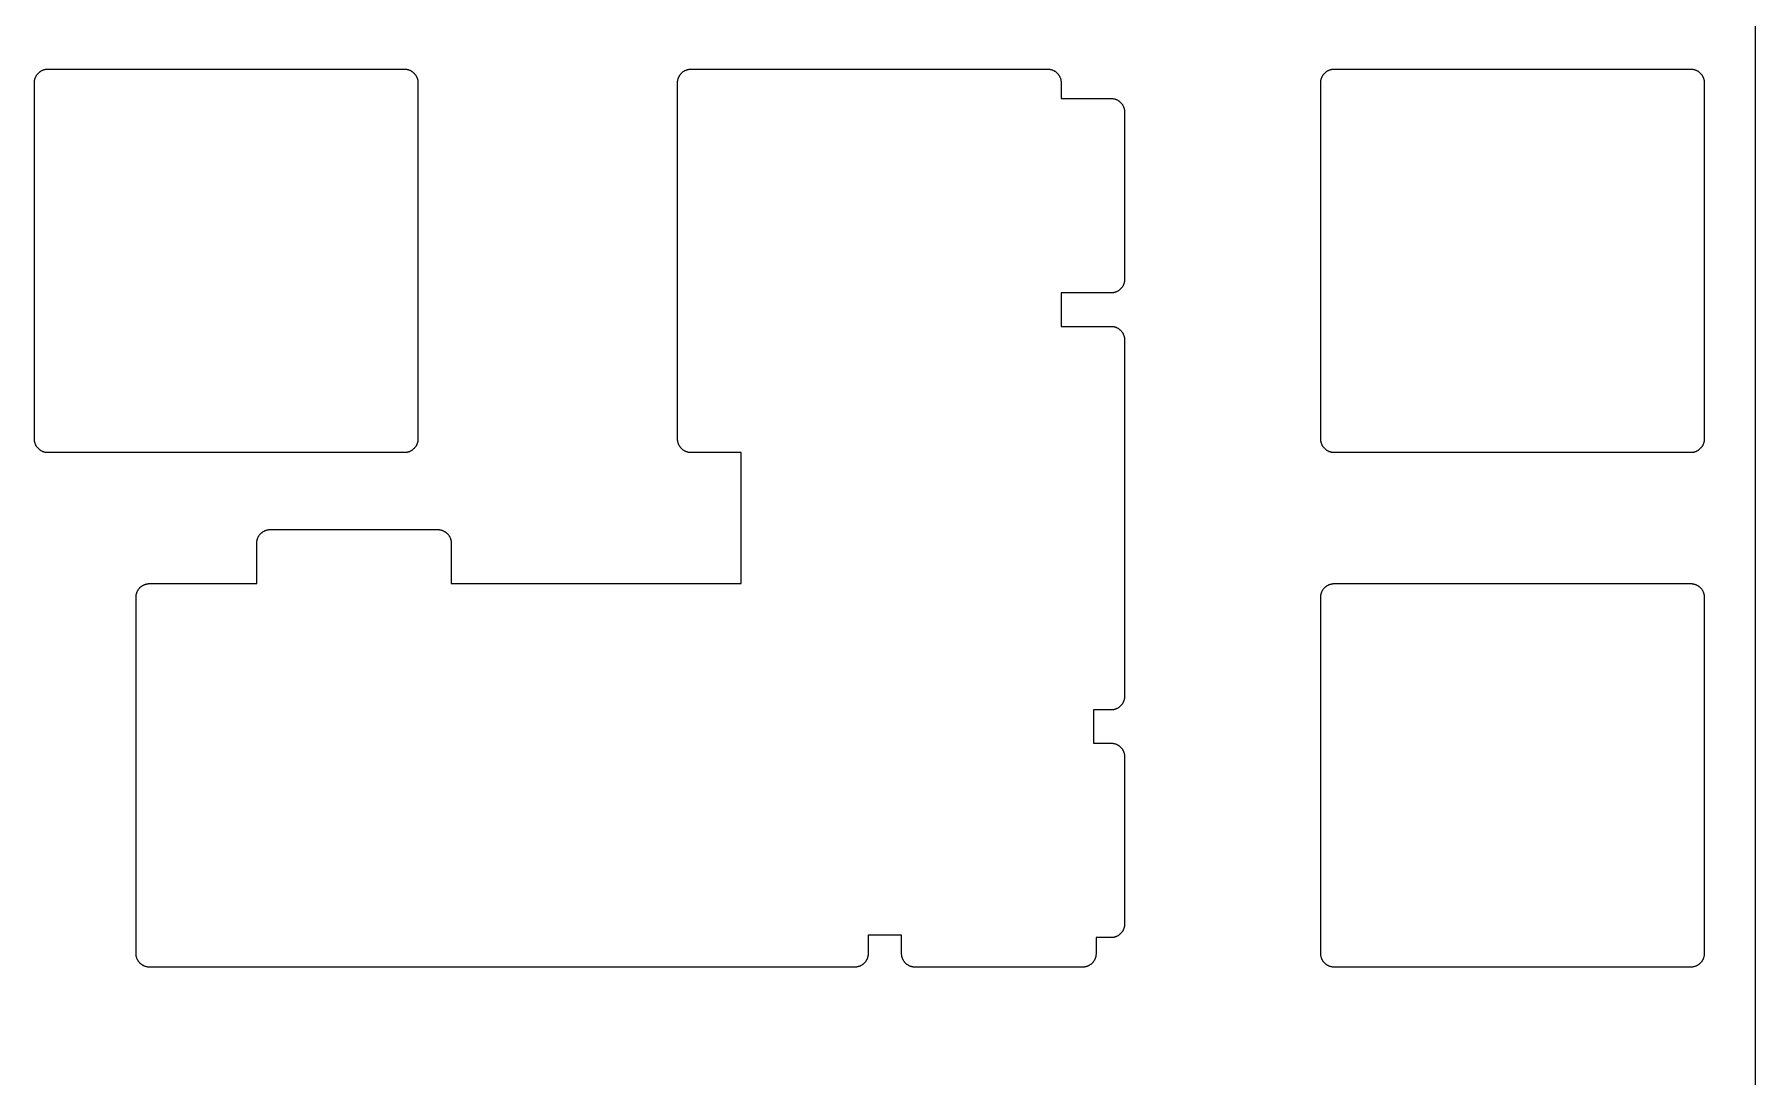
# Model space of a CAD drawing. Header units: millimetres. Extents: x -9 to 295, y -114 to 14.
# Drawn here: x 231 to 294.8, y -73.1 to -34.5 of the extents above; entities that cross this region are included whole.
import ezdxf

# ---------------------------------------------------------------- set-up
doc = ezdxf.new("R2010")
doc.units = ezdxf.units.MM
doc.layers.add('Layer 01', color=18, linetype='Continuous', true_color=0x000000)

msp = doc.modelspace()

# ---------------------------------------------------------------- linework, layer by layer
at = {"layer": 'Layer 01'}
msp.add_lwpolyline([(294.75, -107.032), (294.75, 7)], dxfattribs=at)
for points in [[(244.724, -35.782), (244.741, -35.782), (244.758, -35.783), (244.775, -35.784), (244.792, -35.786), (244.809, -35.789), (244.826, -35.792), (244.842, -35.796), (244.859, -35.8), (244.875, -35.805), (244.891, -35.81), (244.907, -35.816), (244.923, -35.823), (244.939, -35.83), (244.954, -35.838), (244.969, -35.846), (244.984, -35.854), (244.998, -35.864), (245.012, -35.873), (245.026, -35.883), (245.04, -35.894), (245.053, -35.905), (245.065, -35.916), (245.078, -35.928), (245.089, -35.94), (245.101, -35.953), (245.112, -35.966), (245.122, -35.979), (245.133, -35.993), (245.142, -36.007), (245.151, -36.022), (245.16, -36.037), (245.168, -36.052), (245.176, -36.067), (245.183, -36.082), (245.189, -36.098), (245.195, -36.114), (245.201, -36.13), (245.206, -36.147), (245.21, -36.163), (245.214, -36.18), (245.217, -36.197), (245.219, -36.214), (245.221, -36.23), (245.223, -36.247), (245.224, -36.265), (245.224, -36.282), (245.224, -49.482), (245.224, -49.499), (245.223, -49.516), (245.221, -49.533), (245.219, -49.55), (245.217, -49.567), (245.214, -49.583), (245.21, -49.6), (245.206, -49.616), (245.201, -49.633), (245.195, -49.649), (245.189, -49.665), (245.183, -49.681), (245.176, -49.696), (245.168, -49.712), (245.16, -49.727), (245.151, -49.741), (245.142, -49.756), (245.133, -49.77), (245.122, -49.784), (245.112, -49.797), (245.101, -49.81), (245.089, -49.823), (245.078, -49.835), (245.065, -49.847), (245.053, -49.858), (245.04, -49.869), (245.026, -49.88), (245.012, -49.89), (244.998, -49.9), (244.984, -49.909), (244.969, -49.917), (244.954, -49.926), (244.939, -49.933), (244.923, -49.94), (244.907, -49.947), (244.891, -49.953), (244.875, -49.958), (244.859, -49.963), (244.842, -49.967), (244.826, -49.971), (244.809, -49.974), (244.792, -49.977), (244.775, -49.979), (244.758, -49.98), (244.741, -49.981), (244.724, -49.982), (231.524, -49.982), (231.507, -49.981), (231.49, -49.98), (231.473, -49.979), (231.456, -49.977), (231.439, -49.974), (231.422, -49.971), (231.406, -49.967), (231.389, -49.963), (231.373, -49.958), (231.357, -49.953), (231.341, -49.947), (231.325, -49.94), (231.309, -49.933), (231.294, -49.926), (231.279, -49.917), (231.264, -49.909), (231.25, -49.9), (231.236, -49.89), (231.222, -49.88), (231.208, -49.869), (231.195, -49.858), (231.183, -49.847), (231.17, -49.835), (231.159, -49.823), (231.147, -49.81), (231.136, -49.797), (231.126, -49.784), (231.116, -49.77), (231.106, -49.756), (231.097, -49.741), (231.088, -49.727), (231.08, -49.712), (231.073, -49.696), (231.065, -49.681), (231.059, -49.665), (231.053, -49.649), (231.047, -49.633), (231.043, -49.616), (231.038, -49.6), (231.035, -49.583), (231.031, -49.567), (231.029, -49.55), (231.027, -49.533), (231.025, -49.516), (231.024, -49.499), (231.024, -49.482), (231.024, -36.282), (231.024, -36.265), (231.025, -36.247), (231.027, -36.23), (231.029, -36.214), (231.031, -36.197), (231.035, -36.18), (231.038, -36.163), (231.043, -36.147), (231.047, -36.13), (231.053, -36.114), (231.059, -36.098), (231.065, -36.082), (231.073, -36.067), (231.08, -36.052), (231.088, -36.037), (231.097, -36.022), (231.106, -36.007), (231.116, -35.993), (231.126, -35.979), (231.136, -35.966), (231.147, -35.953), (231.159, -35.94), (231.17, -35.928), (231.183, -35.916), (231.195, -35.905), (231.208, -35.894), (231.222, -35.883), (231.236, -35.873), (231.25, -35.864), (231.264, -35.854), (231.279, -35.846), (231.294, -35.838), (231.309, -35.83), (231.325, -35.823), (231.341, -35.816), (231.357, -35.81), (231.373, -35.805), (231.389, -35.8), (231.406, -35.796), (231.422, -35.792), (231.439, -35.789), (231.456, -35.786), (231.473, -35.784), (231.49, -35.783), (231.507, -35.782), (231.524, -35.782)], [(269.038, -45.307), (270.888, -45.307), (270.905, -45.307), (270.922, -45.308), (270.939, -45.309), (270.956, -45.311), (270.973, -45.314), (270.989, -45.317), (271.006, -45.321), (271.022, -45.325), (271.039, -45.33), (271.055, -45.335), (271.071, -45.341), (271.087, -45.348), (271.102, -45.355), (271.118, -45.363), (271.133, -45.371), (271.147, -45.379), (271.162, -45.388), (271.176, -45.398), (271.19, -45.408), (271.203, -45.419), (271.216, -45.43), (271.229, -45.441), (271.241, -45.453), (271.253, -45.465), (271.264, -45.478), (271.275, -45.491), (271.286, -45.504), (271.296, -45.518), (271.306, -45.532), (271.315, -45.547), (271.323, -45.562), (271.332, -45.577), (271.339, -45.592), (271.346, -45.607), (271.353, -45.623), (271.359, -45.639), (271.364, -45.655), (271.369, -45.672), (271.373, -45.688), (271.377, -45.705), (271.38, -45.722), (271.383, -45.738), (271.385, -45.755), (271.386, -45.772), (271.387, -45.79), (271.388, -45.807), (271.388, -59.007), (271.387, -59.024), (271.386, -59.041), (271.385, -59.058), (271.383, -59.075), (271.38, -59.092), (271.377, -59.108), (271.373, -59.125), (271.369, -59.141), (271.364, -59.158), (271.359, -59.174), (271.353, -59.19), (271.346, -59.206), (271.339, -59.221), (271.332, -59.237), (271.323, -59.252), (271.315, -59.266), (271.306, -59.281), (271.296, -59.295), (271.286, -59.309), (271.275, -59.322), (271.264, -59.335), (271.253, -59.348), (271.241, -59.36), (271.229, -59.372), (271.216, -59.383), (271.203, -59.394), (271.19, -59.405), (271.176, -59.415), (271.162, -59.425), (271.147, -59.434), (271.133, -59.442), (271.118, -59.451), (271.102, -59.458), (271.087, -59.465), (271.071, -59.472), (271.055, -59.478), (271.039, -59.483), (271.022, -59.488), (271.006, -59.492), (270.989, -59.496), (270.973, -59.499), (270.956, -59.502), (270.939, -59.504), (270.922, -59.505), (270.905, -59.506), (270.888, -59.507), (270.232, -59.507), (270.232, -60.74), (270.888, -60.74), (270.905, -60.74), (270.922, -60.741), (270.939, -60.742), (270.956, -60.744), (270.972, -60.747), (270.989, -60.75), (271.006, -60.754), (271.022, -60.758), (271.039, -60.763), (271.055, -60.769), (271.071, -60.775), (271.087, -60.781), (271.102, -60.788), (271.118, -60.796), (271.133, -60.804), (271.147, -60.812), (271.162, -60.822), (271.176, -60.831), (271.19, -60.841), (271.203, -60.852), (271.216, -60.863), (271.229, -60.874), (271.241, -60.886), (271.253, -60.898), (271.264, -60.911), (271.275, -60.924), (271.286, -60.938), (271.296, -60.951), (271.306, -60.965), (271.315, -60.98), (271.323, -60.995), (271.331, -61.01), (271.339, -61.025), (271.346, -61.04), (271.353, -61.056), (271.359, -61.072), (271.364, -61.088), (271.369, -61.105), (271.373, -61.121), (271.377, -61.138), (271.38, -61.155), (271.383, -61.172), (271.385, -61.189), (271.386, -61.206), (271.387, -61.223), (271.388, -61.24), (271.388, -67.44), (271.387, -67.457), (271.386, -67.474), (271.385, -67.491), (271.383, -67.508), (271.38, -67.525), (271.377, -67.541), (271.373, -67.558), (271.369, -67.575), (271.364, -67.591), (271.359, -67.607), (271.353, -67.623), (271.346, -67.639), (271.339, -67.654), (271.331, -67.67), (271.323, -67.685), (271.315, -67.699), (271.306, -67.714), (271.296, -67.728), (271.286, -67.742), (271.275, -67.755), (271.264, -67.768), (271.253, -67.781), (271.241, -67.793), (271.229, -67.805), (271.216, -67.817), (271.203, -67.828), (271.19, -67.838), (271.176, -67.848), (271.162, -67.858), (271.147, -67.867), (271.133, -67.875), (271.118, -67.884), (271.102, -67.891), (271.087, -67.898), (271.071, -67.905), (271.055, -67.911), (271.039, -67.916), (271.022, -67.921), (271.006, -67.925), (270.989, -67.929), (270.972, -67.932), (270.956, -67.935), (270.939, -67.937), (270.922, -67.938), (270.905, -67.939), (270.888, -67.94), (270.332, -67.94), (270.332, -68.532), (270.331, -68.549), (270.331, -68.566), (270.329, -68.583), (270.327, -68.6), (270.324, -68.617), (270.321, -68.633), (270.318, -68.65), (270.313, -68.667), (270.308, -68.683), (270.303, -68.699), (270.297, -68.715), (270.29, -68.731), (270.283, -68.746), (270.276, -68.762), (270.268, -68.777), (270.259, -68.791), (270.25, -68.806), (270.24, -68.82), (270.23, -68.834), (270.22, -68.847), (270.209, -68.86), (270.197, -68.873), (270.185, -68.885), (270.173, -68.897), (270.16, -68.908), (270.147, -68.919), (270.134, -68.93), (270.12, -68.94), (270.106, -68.95), (270.092, -68.959), (270.077, -68.967), (270.062, -68.976), (270.046, -68.983), (270.031, -68.99), (270.015, -68.997), (269.999, -69.003), (269.983, -69.008), (269.967, -69.013), (269.95, -69.017), (269.933, -69.021), (269.917, -69.024), (269.9, -69.027), (269.883, -69.029), (269.866, -69.03), (269.849, -69.031), (269.832, -69.032), (263.632, -69.032), (263.615, -69.031), (263.598, -69.03), (263.581, -69.029), (263.564, -69.027), (263.547, -69.024), (263.53, -69.021), (263.513, -69.017), (263.497, -69.013), (263.48, -69.008), (263.464, -69.003), (263.448, -68.997), (263.433, -68.99), (263.417, -68.983), (263.402, -68.976), (263.387, -68.967), (263.372, -68.959), (263.358, -68.95), (263.343, -68.94), (263.33, -68.93), (263.316, -68.919), (263.303, -68.908), (263.29, -68.897), (263.278, -68.885), (263.266, -68.873), (263.255, -68.86), (263.244, -68.847), (263.233, -68.834), (263.223, -68.82), (263.214, -68.806), (263.205, -68.791), (263.196, -68.777), (263.188, -68.762), (263.18, -68.746), (263.173, -68.731), (263.167, -68.715), (263.161, -68.699), (263.155, -68.683), (263.15, -68.667), (263.146, -68.65), (263.142, -68.633), (263.139, -68.617), (263.136, -68.6), (263.134, -68.583), (263.133, -68.566), (263.132, -68.549), (263.132, -68.532), (263.132, -67.845), (261.894, -67.845), (261.894, -68.532), (261.894, -68.549), (261.893, -68.566), (261.891, -68.583), (261.889, -68.6), (261.887, -68.617), (261.883, -68.633), (261.88, -68.65), (261.875, -68.666), (261.87, -68.683), (261.865, -68.699), (261.859, -68.715), (261.852, -68.731), (261.845, -68.746), (261.838, -68.762), (261.83, -68.777), (261.821, -68.791), (261.812, -68.806), (261.802, -68.82), (261.792, -68.834), (261.782, -68.847), (261.771, -68.86), (261.759, -68.873), (261.747, -68.885), (261.735, -68.897), (261.722, -68.908), (261.709, -68.919), (261.696, -68.93), (261.682, -68.94), (261.668, -68.95), (261.654, -68.959), (261.639, -68.967), (261.624, -68.976), (261.609, -68.983), (261.593, -68.99), (261.577, -68.997), (261.561, -69.003), (261.545, -69.008), (261.529, -69.013), (261.512, -69.017), (261.496, -69.021), (261.479, -69.024), (261.462, -69.027), (261.445, -69.029), (261.428, -69.03), (261.411, -69.031), (261.394, -69.032), (249.491, -69.032), (249.487, -69.032), (235.287, -69.032), (235.269, -69.031), (235.252, -69.03), (235.235, -69.029), (235.218, -69.027), (235.202, -69.024), (235.185, -69.021), (235.168, -69.017), (235.152, -69.013), (235.135, -69.008), (235.119, -69.003), (235.103, -68.997), (235.087, -68.99), (235.072, -68.983), (235.057, -68.976), (235.042, -68.967), (235.027, -68.959), (235.012, -68.95), (234.998, -68.94), (234.984, -68.93), (234.971, -68.919), (234.958, -68.908), (234.945, -68.897), (234.933, -68.885), (234.921, -68.873), (234.91, -68.86), (234.899, -68.847), (234.888, -68.834), (234.878, -68.82), (234.868, -68.806), (234.859, -68.791), (234.851, -68.777), (234.843, -68.762), (234.835, -68.746), (234.828, -68.731), (234.821, -68.715), (234.815, -68.699), (234.81, -68.683), (234.805, -68.667), (234.801, -68.65), (234.797, -68.633), (234.794, -68.617), (234.791, -68.6), (234.789, -68.583), (234.788, -68.566), (234.787, -68.549), (234.787, -68.532), (234.787, -55.332), (234.787, -55.315), (234.788, -55.297), (234.789, -55.28), (234.791, -55.264), (234.794, -55.247), (234.797, -55.23), (234.801, -55.213), (234.805, -55.197), (234.81, -55.18), (234.815, -55.164), (234.821, -55.148), (234.828, -55.132), (234.835, -55.117), (234.843, -55.102), (234.851, -55.087), (234.859, -55.072), (234.868, -55.057), (234.878, -55.043), (234.888, -55.029), (234.899, -55.016), (234.91, -55.003), (234.921, -54.99), (234.933, -54.978), (234.945, -54.966), (234.958, -54.955), (234.971, -54.944), (234.984, -54.933), (234.998, -54.923), (235.012, -54.914), (235.027, -54.904), (235.042, -54.896), (235.057, -54.888), (235.072, -54.88), (235.087, -54.873), (235.103, -54.866), (235.119, -54.86), (235.135, -54.855), (235.152, -54.85), (235.168, -54.846), (235.185, -54.842), (235.202, -54.839), (235.218, -54.836), (235.235, -54.834), (235.252, -54.833), (235.269, -54.832), (235.287, -54.832), (239.256, -54.832), (239.256, -53.332), (239.256, -53.315), (239.257, -53.297), (239.258, -53.28), (239.26, -53.264), (239.263, -53.247), (239.266, -53.23), (239.27, -53.213), (239.274, -53.197), (239.279, -53.18), (239.285, -53.164), (239.291, -53.148), (239.297, -53.132), (239.304, -53.117), (239.312, -53.102), (239.32, -53.087), (239.329, -53.072), (239.338, -53.057), (239.347, -53.043), (239.357, -53.029), (239.368, -53.016), (239.379, -53.003), (239.39, -52.99), (239.402, -52.978), (239.414, -52.966), (239.427, -52.955), (239.44, -52.944), (239.454, -52.933), (239.467, -52.923), (239.482, -52.914), (239.496, -52.904), (239.511, -52.896), (239.526, -52.888), (239.541, -52.88), (239.557, -52.873), (239.572, -52.866), (239.588, -52.86), (239.605, -52.855), (239.621, -52.85), (239.637, -52.846), (239.654, -52.842), (239.671, -52.839), (239.688, -52.836), (239.705, -52.834), (239.722, -52.833), (239.739, -52.832), (239.756, -52.832), (245.956, -52.832), (245.973, -52.832), (245.99, -52.833), (246.007, -52.834), (246.024, -52.836), (246.041, -52.839), (246.057, -52.842), (246.074, -52.846), (246.091, -52.85), (246.107, -52.855), (246.123, -52.86), (246.139, -52.866), (246.155, -52.873), (246.171, -52.88), (246.186, -52.888), (246.201, -52.896), (246.216, -52.904), (246.23, -52.914), (246.244, -52.923), (246.258, -52.933), (246.271, -52.944), (246.284, -52.955), (246.297, -52.966), (246.309, -52.978), (246.321, -52.99), (246.333, -53.003), (246.344, -53.016), (246.354, -53.029), (246.364, -53.043), (246.374, -53.057), (246.383, -53.072), (246.392, -53.087), (246.4, -53.102), (246.407, -53.117), (246.414, -53.132), (246.421, -53.148), (246.427, -53.164), (246.432, -53.18), (246.437, -53.197), (246.442, -53.213), (246.445, -53.23), (246.448, -53.247), (246.451, -53.264), (246.453, -53.28), (246.455, -53.297), (246.455, -53.315), (246.456, -53.332), (246.456, -54.832), (248.19, -54.832), (248.194, -54.832), (257.188, -54.832), (257.188, -49.982), (255.338, -49.982), (255.32, -49.981), (255.303, -49.98), (255.286, -49.979), (255.269, -49.977), (255.253, -49.974), (255.236, -49.971), (255.219, -49.967), (255.203, -49.963), (255.186, -49.958), (255.17, -49.953), (255.154, -49.947), (255.138, -49.94), (255.123, -49.933), (255.107, -49.926), (255.092, -49.917), (255.078, -49.909), (255.063, -49.9), (255.049, -49.89), (255.035, -49.88), (255.022, -49.869), (255.009, -49.858), (254.996, -49.847), (254.984, -49.835), (254.972, -49.823), (254.961, -49.81), (254.95, -49.797), (254.939, -49.784), (254.929, -49.77), (254.919, -49.756), (254.91, -49.741), (254.902, -49.727), (254.894, -49.712), (254.886, -49.696), (254.879, -49.681), (254.872, -49.665), (254.866, -49.649), (254.861, -49.633), (254.856, -49.616), (254.852, -49.6), (254.848, -49.583), (254.845, -49.567), (254.842, -49.55), (254.84, -49.533), (254.839, -49.516), (254.838, -49.499), (254.838, -49.482), (254.838, -36.282), (254.838, -36.265), (254.839, -36.247), (254.84, -36.23), (254.842, -36.213), (254.845, -36.197), (254.848, -36.18), (254.852, -36.163), (254.856, -36.147), (254.861, -36.13), (254.866, -36.114), (254.872, -36.098), (254.879, -36.082), (254.886, -36.067), (254.894, -36.052), (254.902, -36.037), (254.91, -36.022), (254.919, -36.007), (254.929, -35.993), (254.939, -35.979), (254.95, -35.966), (254.961, -35.953), (254.972, -35.94), (254.984, -35.928), (254.996, -35.916), (255.009, -35.905), (255.022, -35.894), (255.035, -35.883), (255.049, -35.873), (255.063, -35.863), (255.078, -35.854), (255.092, -35.846), (255.107, -35.838), (255.123, -35.83), (255.138, -35.823), (255.154, -35.816), (255.17, -35.81), (255.186, -35.805), (255.203, -35.8), (255.219, -35.796), (255.236, -35.792), (255.253, -35.789), (255.269, -35.786), (255.286, -35.784), (255.303, -35.783), (255.32, -35.782), (255.338, -35.782), (268.538, -35.782), (268.555, -35.782), (268.572, -35.783), (268.589, -35.784), (268.606, -35.786), (268.622, -35.789), (268.639, -35.792), (268.656, -35.796), (268.672, -35.8), (268.689, -35.805), (268.705, -35.81), (268.721, -35.816), (268.737, -35.823), (268.752, -35.83), (268.768, -35.838), (268.783, -35.846), (268.797, -35.854), (268.812, -35.863), (268.826, -35.873), (268.84, -35.883), (268.853, -35.894), (268.866, -35.905), (268.879, -35.916), (268.891, -35.928), (268.903, -35.94), (268.914, -35.953), (268.925, -35.966), (268.936, -35.979), (268.946, -35.993), (268.956, -36.007), (268.965, -36.022), (268.973, -36.037), (268.981, -36.052), (268.989, -36.067), (268.996, -36.082), (269.003, -36.098), (269.009, -36.114), (269.014, -36.13), (269.019, -36.147), (269.023, -36.163), (269.027, -36.18), (269.03, -36.197), (269.033, -36.213), (269.035, -36.23), (269.036, -36.247), (269.037, -36.265), (269.038, -36.282), (269.038, -36.869), (270.888, -36.869), (270.905, -36.869), (270.922, -36.87), (270.939, -36.871), (270.956, -36.873), (270.972, -36.876), (270.989, -36.879), (271.006, -36.883), (271.022, -36.887), (271.039, -36.892), (271.055, -36.897), (271.071, -36.903), (271.087, -36.91), (271.102, -36.917), (271.118, -36.925), (271.133, -36.933), (271.147, -36.941), (271.162, -36.951), (271.176, -36.96), (271.19, -36.97), (271.203, -36.981), (271.216, -36.992), (271.229, -37.003), (271.241, -37.015), (271.253, -37.027), (271.264, -37.04), (271.275, -37.053), (271.286, -37.066), (271.296, -37.08), (271.306, -37.094), (271.315, -37.109), (271.323, -37.124), (271.331, -37.139), (271.339, -37.154), (271.346, -37.169), (271.353, -37.185), (271.359, -37.201), (271.364, -37.217), (271.369, -37.234), (271.373, -37.25), (271.377, -37.267), (271.38, -37.284), (271.383, -37.301), (271.385, -37.317), (271.386, -37.334), (271.387, -37.352), (271.388, -37.369), (271.388, -43.569), (271.387, -43.586), (271.386, -43.603), (271.385, -43.62), (271.383, -43.637), (271.38, -43.654), (271.377, -43.67), (271.373, -43.687), (271.369, -43.704), (271.364, -43.72), (271.359, -43.736), (271.353, -43.752), (271.346, -43.768), (271.339, -43.783), (271.331, -43.799), (271.323, -43.814), (271.315, -43.828), (271.306, -43.843), (271.296, -43.857), (271.286, -43.871), (271.275, -43.884), (271.264, -43.897), (271.253, -43.91), (271.241, -43.922), (271.229, -43.934), (271.216, -43.945), (271.203, -43.956), (271.19, -43.967), (271.176, -43.977), (271.162, -43.987), (271.147, -43.996), (271.133, -44.004), (271.118, -44.013), (271.102, -44.02), (271.087, -44.027), (271.071, -44.034), (271.055, -44.04), (271.039, -44.045), (271.022, -44.05), (271.006, -44.054), (270.989, -44.058), (270.972, -44.061), (270.956, -44.064), (270.939, -44.066), (270.922, -44.067), (270.905, -44.068), (270.888, -44.069), (269.038, -44.069)], [(292.35, -35.782), (292.367, -35.782), (292.384, -35.783), (292.401, -35.784), (292.418, -35.786), (292.435, -35.789), (292.452, -35.792), (292.468, -35.796), (292.485, -35.8), (292.501, -35.805), (292.517, -35.81), (292.533, -35.816), (292.549, -35.823), (292.565, -35.83), (292.58, -35.838), (292.595, -35.846), (292.61, -35.854), (292.624, -35.863), (292.638, -35.873), (292.652, -35.883), (292.666, -35.894), (292.679, -35.905), (292.691, -35.916), (292.704, -35.928), (292.715, -35.94), (292.727, -35.953), (292.738, -35.966), (292.748, -35.979), (292.759, -35.993), (292.768, -36.007), (292.777, -36.022), (292.786, -36.037), (292.794, -36.052), (292.802, -36.067), (292.809, -36.082), (292.815, -36.098), (292.821, -36.114), (292.827, -36.13), (292.832, -36.147), (292.836, -36.163), (292.84, -36.18), (292.843, -36.197), (292.845, -36.213), (292.847, -36.23), (292.849, -36.247), (292.85, -36.265), (292.85, -36.282), (292.85, -49.482), (292.85, -49.499), (292.849, -49.516), (292.847, -49.533), (292.845, -49.55), (292.843, -49.567), (292.84, -49.583), (292.836, -49.6), (292.832, -49.616), (292.827, -49.633), (292.821, -49.649), (292.815, -49.665), (292.809, -49.681), (292.802, -49.696), (292.794, -49.712), (292.786, -49.727), (292.777, -49.741), (292.768, -49.756), (292.759, -49.77), (292.748, -49.784), (292.738, -49.797), (292.727, -49.81), (292.715, -49.823), (292.704, -49.835), (292.691, -49.847), (292.679, -49.858), (292.666, -49.869), (292.652, -49.88), (292.638, -49.89), (292.624, -49.9), (292.61, -49.909), (292.595, -49.917), (292.58, -49.926), (292.565, -49.933), (292.549, -49.94), (292.533, -49.947), (292.517, -49.953), (292.501, -49.958), (292.485, -49.963), (292.468, -49.967), (292.452, -49.971), (292.435, -49.974), (292.418, -49.977), (292.401, -49.979), (292.384, -49.98), (292.367, -49.981), (292.35, -49.982), (279.15, -49.982), (279.133, -49.981), (279.116, -49.98), (279.099, -49.979), (279.082, -49.977), (279.065, -49.974), (279.048, -49.971), (279.032, -49.967), (279.015, -49.963), (278.999, -49.958), (278.983, -49.953), (278.967, -49.947), (278.951, -49.94), (278.935, -49.933), (278.92, -49.926), (278.905, -49.917), (278.89, -49.909), (278.876, -49.9), (278.862, -49.89), (278.848, -49.88), (278.835, -49.869), (278.821, -49.858), (278.809, -49.847), (278.797, -49.835), (278.785, -49.823), (278.773, -49.81), (278.762, -49.797), (278.752, -49.784), (278.742, -49.77), (278.732, -49.756), (278.723, -49.741), (278.714, -49.727), (278.706, -49.712), (278.699, -49.696), (278.691, -49.681), (278.685, -49.665), (278.679, -49.649), (278.673, -49.633), (278.669, -49.616), (278.664, -49.6), (278.661, -49.583), (278.657, -49.567), (278.655, -49.55), (278.653, -49.533), (278.651, -49.516), (278.65, -49.499), (278.65, -49.482), (278.65, -36.282), (278.65, -36.265), (278.651, -36.247), (278.653, -36.23), (278.655, -36.213), (278.657, -36.197), (278.661, -36.18), (278.664, -36.163), (278.669, -36.147), (278.673, -36.13), (278.679, -36.114), (278.685, -36.098), (278.691, -36.082), (278.699, -36.067), (278.706, -36.052), (278.714, -36.037), (278.723, -36.022), (278.732, -36.007), (278.742, -35.993), (278.752, -35.979), (278.762, -35.966), (278.773, -35.953), (278.785, -35.94), (278.797, -35.928), (278.809, -35.916), (278.821, -35.905), (278.835, -35.894), (278.848, -35.883), (278.862, -35.873), (278.876, -35.863), (278.89, -35.854), (278.905, -35.846), (278.92, -35.838), (278.935, -35.83), (278.951, -35.823), (278.967, -35.816), (278.983, -35.81), (278.999, -35.805), (279.015, -35.8), (279.032, -35.796), (279.048, -35.792), (279.065, -35.789), (279.082, -35.786), (279.099, -35.784), (279.116, -35.783), (279.133, -35.782), (279.15, -35.782)], [(292.35, -54.832), (292.367, -54.832), (292.384, -54.833), (292.401, -54.834), (292.418, -54.836), (292.435, -54.839), (292.452, -54.842), (292.468, -54.846), (292.485, -54.85), (292.501, -54.855), (292.517, -54.86), (292.533, -54.866), (292.549, -54.873), (292.565, -54.88), (292.58, -54.888), (292.595, -54.896), (292.61, -54.904), (292.624, -54.914), (292.638, -54.923), (292.652, -54.933), (292.666, -54.944), (292.679, -54.955), (292.691, -54.966), (292.704, -54.978), (292.715, -54.99), (292.727, -55.003), (292.738, -55.016), (292.748, -55.029), (292.759, -55.043), (292.768, -55.057), (292.777, -55.072), (292.786, -55.087), (292.794, -55.102), (292.802, -55.117), (292.809, -55.132), (292.815, -55.148), (292.821, -55.164), (292.827, -55.18), (292.832, -55.197), (292.836, -55.213), (292.84, -55.23), (292.843, -55.247), (292.845, -55.264), (292.847, -55.28), (292.849, -55.297), (292.85, -55.315), (292.85, -55.332), (292.85, -68.532), (292.85, -68.549), (292.849, -68.566), (292.847, -68.583), (292.845, -68.6), (292.843, -68.617), (292.84, -68.633), (292.836, -68.65), (292.832, -68.666), (292.827, -68.683), (292.821, -68.699), (292.815, -68.715), (292.809, -68.731), (292.802, -68.746), (292.794, -68.762), (292.786, -68.777), (292.777, -68.791), (292.768, -68.806), (292.759, -68.82), (292.748, -68.834), (292.738, -68.847), (292.727, -68.86), (292.715, -68.873), (292.704, -68.885), (292.691, -68.897), (292.679, -68.908), (292.666, -68.919), (292.652, -68.93), (292.638, -68.94), (292.624, -68.95), (292.61, -68.959), (292.595, -68.967), (292.58, -68.976), (292.565, -68.983), (292.549, -68.99), (292.533, -68.997), (292.517, -69.003), (292.501, -69.008), (292.485, -69.013), (292.468, -69.017), (292.452, -69.021), (292.435, -69.024), (292.418, -69.027), (292.401, -69.029), (292.384, -69.03), (292.367, -69.031), (292.35, -69.032), (279.15, -69.032), (279.133, -69.031), (279.116, -69.03), (279.099, -69.029), (279.082, -69.027), (279.065, -69.024), (279.048, -69.021), (279.032, -69.017), (279.015, -69.013), (278.999, -69.008), (278.983, -69.003), (278.967, -68.997), (278.951, -68.99), (278.935, -68.983), (278.92, -68.976), (278.905, -68.967), (278.89, -68.959), (278.876, -68.95), (278.862, -68.94), (278.848, -68.93), (278.835, -68.919), (278.821, -68.908), (278.809, -68.897), (278.797, -68.885), (278.785, -68.873), (278.773, -68.86), (278.762, -68.847), (278.752, -68.834), (278.742, -68.82), (278.732, -68.806), (278.723, -68.791), (278.714, -68.777), (278.706, -68.762), (278.699, -68.746), (278.691, -68.731), (278.685, -68.715), (278.679, -68.699), (278.673, -68.683), (278.669, -68.666), (278.664, -68.65), (278.661, -68.633), (278.657, -68.617), (278.655, -68.6), (278.653, -68.583), (278.651, -68.566), (278.65, -68.549), (278.65, -68.532), (278.65, -55.332), (278.65, -55.315), (278.651, -55.297), (278.653, -55.28), (278.655, -55.264), (278.657, -55.247), (278.661, -55.23), (278.664, -55.213), (278.669, -55.197), (278.673, -55.18), (278.679, -55.164), (278.685, -55.148), (278.691, -55.132), (278.699, -55.117), (278.706, -55.102), (278.714, -55.087), (278.723, -55.072), (278.732, -55.057), (278.742, -55.043), (278.752, -55.029), (278.762, -55.016), (278.773, -55.003), (278.785, -54.99), (278.797, -54.978), (278.809, -54.966), (278.821, -54.955), (278.835, -54.944), (278.848, -54.933), (278.862, -54.923), (278.876, -54.914), (278.89, -54.904), (278.905, -54.896), (278.92, -54.888), (278.935, -54.88), (278.951, -54.873), (278.967, -54.866), (278.983, -54.86), (278.999, -54.855), (279.015, -54.85), (279.032, -54.846), (279.048, -54.842), (279.065, -54.839), (279.082, -54.836), (279.099, -54.834), (279.116, -54.833), (279.133, -54.832), (279.15, -54.832)]]:
    msp.add_lwpolyline(points, close=True, dxfattribs=at)

doc.saveas('drawing.dxf')
